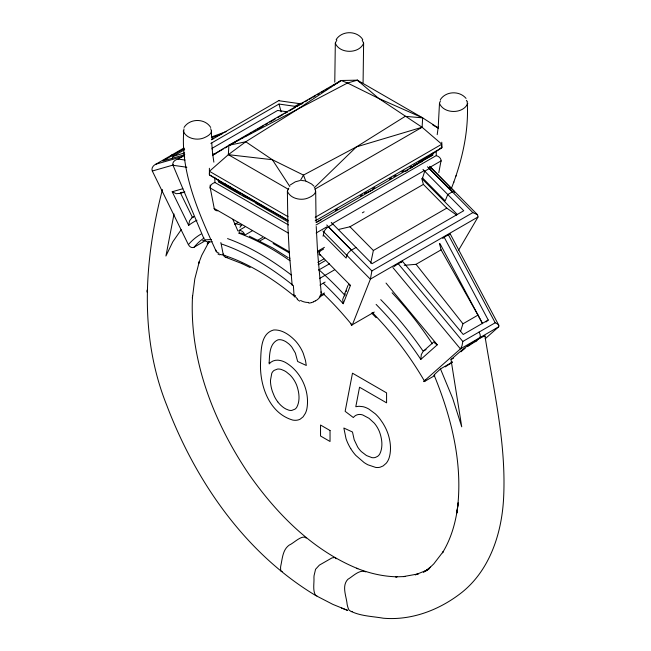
<?xml version="1.0" encoding="UTF-8"?>
<svg xmlns="http://www.w3.org/2000/svg" width="651" height="651" viewBox="0 0 651 651"><rect width="100%" height="100%" fill="white"/><g stroke="black" fill="none" stroke-linecap="round" stroke-linejoin="round"><path stroke-width="0.98" d="M336.892 40.045L335.322 43.007L334.777 82.197M362.184 40.183L363.624 43.178L363.079 82.669M162.449 189.531C144.083 260.14 139.045 336.437 166.827 405.459C195.707 481.406 245.028 552.959 315.572 595.445L316.874 595.82M239.153 233.294L239.177 230.291L244.833 227.028M440.458 100.848L439.498 103.11L438.204 127.498M467.182 101.418C469.094 130.761 462.177 160.699 451.534 188.074M292.185 285.301L289.304 253.076L287.921 226.979L287.376 191.158L288.792 188.163M314.84 188.839C317.786 193.575 311.162 196.74 307.606 198.181C300.616 200.89 290.175 198.506 287.376 191.158M363.624 43.178C359.303 54.041 339.627 53.992 335.314 43.202M216.417 251.896C198.962 213.495 179.888 172.076 183.94 128.882M210.68 128.727C213.585 133.488 206.953 136.629 203.397 138.061C196.407 140.762 185.974 138.346 183.232 130.989M467.768 103.346C463.422 114.185 443.746 114.145 439.49 103.314M223.244 253.898L223.228 254.492L221.161 243.897A215.75 105.763 53.4 0 1 293.389 285.634L294.032 295.383L295.383 295.554M323.067 236.24L323.946 232.187A4.72 1.79 -46.8 0 1 328.373 226.825L371.876 270.914L370.411 279.092L478.062 216.938L477.541 214.757L431.58 168.186M146.98 291.998L147.069 290.102M240.601 194.25L209.419 174.859L209.419 171.303L228.338 154.661L228.9 145.271L341.1 80.488L357.366 80.171L422.662 117.864L438.286 127.938M409.748 168.837L441.801 147.769L441.801 144.213L422.1 127.254L422.662 117.864L378.63 98.374L347.52 83.011L341.1 80.488L294.594 111.207L245.752 141.763L228.338 154.661L288.409 189.343M393.92 266.658A4.736 0.456 -33.9 0 1 398.274 263.761L462.804 341.466L462.007 345.836L460.517 348.798L424.346 380.876A5.005 0.48 -33.9 0 0 423.817 381.421M211.51 139.794L279.198 100.36M438.278 126.831L437.195 134.659M438.798 172.702L440.963 161.139M174.029 213.967L165.924 256.022L172.784 241.83L181.206 229.689M370.704 263.191L373.373 250.489L446.773 208.117L456.677 215.115M319.836 251.091L319.25 253.792L350.441 285.398L343.215 303.7L340.156 300.339A217.1 107.073 57.1 0 0 323.327 283.234M421.807 162.009L422.271 160.073M422.247 178.968L424.737 171.189L429.351 168.528A4.72 1.79 -46.9 0 1 431.841 168.926M460.509 331.416L462.975 323.783L477.989 315.117L441.085 249.862L439.474 243.612M172.377 158.274L173.011 156.378L184.689 149.632M455.96 176.144L456.172 175.534M453.698 182.581L453.91 181.979M348.619 283.665L348.83 284.756L350.441 285.398M344.355 294.61L347.968 285.464M344.94 294.773L345.266 293.959M346.234 291.502L346.552 290.688M434.502 341.458L434.876 343.297L437.277 344.802L420.823 359.393L417.722 354.819A221.486 129.516 51.3 0 0 376.107 304.408M300.526 180.27L303.48 175.095L356.406 146.898L405.248 116.342L422.662 117.864M458.63 250.13L477.98 217.084M212.104 241.627L208.833 242.115L201.729 255.379L198.653 263.37L199.336 261.523L194.804 278.905L192.395 297.979L192.533 295.92C189.14 359.881 213.829 422.45 249.243 474.701C276.911 514.062 312.61 550.233 357.822 568.689L356.675 568.258C369.54 573.336 383.211 576.526 397.061 576.81L395.556 576.859L404.955 576.542M440.296 99.741C445.813 91.01 459.508 90.513 466.043 98.391M184.07 127.425C189.823 118.197 204.951 118.173 210.696 127.425M336.152 39.597C341.93 30.394 357 30.418 362.786 39.605M208.971 241.684L207.278 243.979L209.052 241.521M207.278 243.979L208.8 241.887M484.71 336.412L484.8 336.307A11.978 1.147 -33.9 0 0 484.938 336.087L484.938 335.867C493.629 390.6 506.926 445.487 503.418 501.286L503.369 501.856C500.977 535.423 489.104 570.463 462.153 592.19C439.995 609.759 411.831 620.704 383.276 618.214C372.193 616.245 359.165 616.139 349.278 610.378C348.366 609.076 347.935 607.521 347.528 606.008A57.003 39.036 -71.6 0 1 347.121 604.283C346.462 596.316 341.401 586.03 347.878 579.309C353.045 576.314 359.498 569.129 365.732 571.855M188.432 244.613A5.005 4.061 71.6 0 0 194.112 247.217L194.73 246.428A202.42 95.095 61 0 1 204.064 238.014M344.053 296.059L342.703 299.346L343.215 303.7M314.262 187.805L356.406 146.898L422.1 127.254L378.63 98.374L357.366 80.171L347.52 83.011L228.9 145.271L212.625 155.084M485.166 338.797L498.69 326.802C499.96 324.841 497.079 323.718 495.191 322.774L448.384 234.824A4.736 0.456 -33.9 0 1 450.053 234.01M498.69 326.802L460.412 348.895L392.854 267.528M401.008 262.638L402.481 261.328L463.211 334.468L488.234 320.023L444.185 237.249L448.384 234.824M442.713 238.559L444.185 237.249M434.087 341.661L423.63 350.93L426.055 349.53M486.02 321.985L488.234 320.023M450.752 363.388L452.242 362.062M475.254 341.661L479.551 337.853A4.72 2.726 60 0 0 478.998 332.116M440.572 369.141L452.681 398.379L461.738 426.812L451.005 359.555L459.598 352.069A58.33 5.582 -33.9 0 1 462.267 349.847L464.708 347.903A11.978 1.147 -33.9 0 1 465.465 347.325L473.497 342.019A43.471 4.166 -33.9 0 1 476.882 340.025L478.127 339.301A47.043 4.508 -33.9 0 1 480.674 337.861M344.241 295.88L344.704 295.538M426.348 157.306L421.734 161.277L413.645 165.387M290.216 184.998L295.269 181.841L299.916 180.563M182.809 188.717L172.214 191.76L188.668 225.352L190.808 223.806A221.486 104.616 60.9 0 1 196.993 220.217M337.438 83.035L341.1 80.488M405.467 171.538L408.031 169.919M191.98 217.768L189.547 220.787L188.668 225.295M351.857 325.378L352.126 325.158A202.982 100.108 57.1 0 0 323.506 293.91M401.854 171.954L404.043 170.684M418.626 162.197L420.815 160.927M315.369 300.957C318.306 299.289 321.488 296.62 321.212 292.909L317.598 252.279L316.223 226.483M259.741 241.033L264.884 238.046M389.444 179.155L391.642 177.878M393.831 176.608L396.02 175.339M201.061 234.075A207.059 97.796 60.9 0 0 188.383 244.646L152.31 171.018C151.04 168.284 153.319 165.273 155.809 164.231L183.932 147.989M184.339 148.558L162.766 161.009L184.794 154.686M172.938 165.077C172.002 161.969 175.404 159.625 178.073 159.08L184.29 155.508M210.843 143.407L278.994 104.062L297.002 106.609M294.993 106.325L299.484 103.729A4.72 3.507 -82 0 1 302.414 103.745M212.722 155.125L223.269 149.03M225.026 148.021L227.671 146.491M229.429 145.482L231.186 144.465M233.823 142.943L235.581 141.926M237.338 140.909L239.096 139.892M241.741 138.37L243.498 137.353M245.256 136.344L247.893 134.814M249.65 133.805L251.408 132.788M254.053 131.266L255.81 130.249M257.568 129.232L263.72 125.676M265.478 124.666L267.244 123.649M269.88 122.128L275.153 119.076M277.79 117.554L283.071 114.511M284.829 113.494L287.465 111.972M289.223 110.955L295.383 107.399M297.141 106.39L299.777 104.86M301.535 103.851L303.293 102.834M305.05 101.816L307.687 100.295M309.453 99.278L311.211 98.26M312.968 97.251L315.605 95.721M317.363 94.712L319.12 93.695M321.757 92.173L323.523 91.156M325.28 90.139L327.038 89.122M329.675 87.6L331.432 86.583M333.19 85.574L335.826 84.044M172.214 191.76L176.275 193.705L180.099 193.331A4.72 0.456 -26.1 0 0 180.53 193.087L182.15 192.151M194.096 216.547L192.484 217.475L180.53 193.087M194.096 247.185L205.399 240.658M234.718 224.302L238.201 222.292M315.157 188.993L422.1 127.254M245.419 234.751L252.482 230.674M257.291 240.496L262.548 237.46M315.174 217.32L441.801 144.213L441.769 142.195M315.174 220.876L441.801 147.769L441.769 145.743M360.223 196.057L362.412 194.787M364.609 193.526L366.798 192.257M372.649 188.88L374.838 187.61M316.02 222.512L432.793 155.093L432.76 153.18M315.963 225.051L436.276 155.589L436.211 151.154M316.134 233.017L326.688 226.922M331.961 223.879L424.289 170.578M428.683 168.039L440.996 160.927M328.373 226.825L332.986 224.164M362.371 212.804L364.121 211.795M338.585 229.453L349.969 226.768L423.362 184.396L421.791 178.504L457.254 214.439M317.395 251.392L324.426 247.331M317.639 252.482L323.645 249.016M318.168 264.721L325.435 260.522M323.482 235.117L346.137 258.073L346.869 255.322A4.72 1.587 -44.6 0 1 351.516 250.082L356.007 247.486M454.553 192.484A4.72 1.587 -44.6 0 0 452.25 191.923L447.758 194.519L445.186 200.89L422.532 177.935M318.665 270.059A4.72 1.79 -46.9 0 1 319.006 269.856L329.512 263.793M319.706 278.408L334.5 269.864M319.901 285.114L325.158 282.07M320.04 295.489L324.41 292.966M319.234 297.19L324.418 294.195M371.876 270.914L472.862 212.608L477.508 214.716M398.282 263.753L402.481 261.328M404.222 265.315L416.062 264.306L441.085 249.862M374.284 312.065L352.411 324.694L370.362 279.214L322.798 230.934M462.804 341.466L495.191 322.774M451.005 359.555L453.592 358.058M452.412 362.037L440.475 368.93L436.577 372.527A56.979 5.46 -33.9 0 0 435.283 373.796L434.298 374.87A14.387 1.375 -33.9 0 0 434.111 375.122C451.81 418.105 463.772 466.092 456.831 513.029L458.149 502.865C456.318 520.328 451.704 537.767 442.452 552.829L443.054 551.812L433.769 563.896L428.382 569.047L430.441 567.127L424.68 571.554L429.611 568.388L423.451 572.131L427.007 570.292M423.931 381.657A5.005 0.48 -33.9 0 0 425.583 380.859L434.298 375.822M335.338 210.387L337.535 209.117M317.826 262.418L323.864 258.943M480.666 337.861L484.865 335.843M410.049 167.217L411.847 166.298M316.476 222.227L321.024 220.005M423.15 159.658L432.793 155.093M427.967 569.755L415.305 574.825L418.276 573.905L403.4 576.591M364.706 193.559L372.209 190.068M313.619 301.844L311.52 302.634M434.778 375.301L434.071 375.464M440.076 148.42L441.801 147.769M212.389 136.653L226.1 131.624M211.51 137.857L221.95 134.033M211.477 139.273L213.357 138.598M205.366 240.235L202.526 240.78M173.011 156.378L184.664 152.871M155.809 164.231L182.142 156.663M152.31 171.018L173.451 164.947M180.099 193.331L184.851 191.972M178.073 159.08L185.063 160.04M228.9 145.271L245.752 141.763L272.37 159.723L303.48 175.095L305.978 181.678M352.215 611.598L351.247 611.606M282.192 571.578L280.687 570.772L280.573 567.355A57.003 25.348 -50.6 0 1 280.76 565.971C282.412 558.737 282.567 549.704 289.304 545.042C293.568 543.382 302.259 534.105 306.214 538.084M208.833 242.115L206.196 241.472L204.536 239.975A202.982 109.091 53.3 0 1 211.355 239.535M301.535 180.473L304.619 180.832M224.872 255.387L220.38 254.517M228.338 154.661L272.37 159.723L289.817 186.503M245.736 197.383L247.746 197.66M279.124 100.759L301.128 103.867M299.484 103.729L301.429 103.997M287.376 111.842L277.627 110.458L212.096 148.298L212.796 154.954M213.007 154.075L214.96 154.352M186.845 167.242L173.02 165.289L204.08 239.063M230.706 187.114L227.769 186.414L224.88 183.663M225.783 257.3L242.115 263.647M341.523 608.067L347.642 610.369L332.913 604.405L315.572 595.445C312.488 590.164 314.319 583.304 313.945 577.421A56.987 32.9 -60 0 1 314.051 575.704L315.572 569.251L319.397 565.109L331.937 557.931L334.687 557.468L336.176 558.794M306.222 181.214L311.569 183.981L313.977 186.186M218.37 179.766L218.41 181.686C240.927 195.984 265.152 206.847 287.978 220.543M218.41 181.686L228.436 186.105L264.119 206.815M249.366 236.207L272.5 247.828L288.238 257.69M241.521 263.378L250.163 267.569M432.842 125.016L438.082 128.044M288.035 216.693L209.419 171.303L209.378 168.275M288.035 220.25L209.419 174.859L209.386 172.84M255.827 203.332L288.084 221.918M288.483 224.953L214.903 182.467L214.822 177.3M288.377 233.099L210.249 187.993L214.252 208.515M214.244 208.466L289.516 251.929M273.127 243.539L289.272 252.873M242.318 195.3L244.882 196.862M297.54 299.061L293.609 294.74M357.366 80.171L359.295 81.92M351.41 325.288L351.035 323.921M429.546 166.331L454.365 191.475M429.351 168.528L472.862 212.608M427.471 166.811L452.25 191.923M422.971 169.406L463.748 210.729L372.006 263.696L331.229 222.382M423.362 184.396L446.773 208.117M349.969 226.768L373.373 250.489M326.737 224.977L351.516 250.082M371.566 313.009L376.132 317.696M466.36 100.352L466.946 101.051M386.027 283.071L437.277 344.802M416.062 264.306L462.975 323.783M498.699 325.093L450.248 234.002M425.111 379.997L425.599 380.843M477.989 315.117L482.603 323.742M439.97 243.612L482.122 322.823M232.952 219.615L237.908 230.95M278.994 104.062L281.142 111.85M321 291.794L321.212 292.909M213.862 162.148L212.722 154.263M184.583 156.769L184.656 157.452M289.679 257.861L289.76 258.74M420.823 359.328L421.303 354.592L423.183 351.247A226.125 132.218 51.4 0 0 380.754 299.639M211.77 143.049L212.185 149.022M316.052 220.901L315.686 191.125M210.208 185.022L210.257 188.033M211.51 131.022L211.542 137.052M350.775 448.677A28.514 16.462 60 0 0 355.82 455.415L364.096 462.544A44.781 25.853 60 0 0 367.88 464.79L375.733 467.434A29.425 16.991 60 0 0 380.192 467.182L383.138 465.937L386.206 463.26A35.756 20.645 60 0 0 389.078 458.052C391.373 450.679 390.649 442.639 388.492 435.316A30.223 17.447 60 0 0 385.693 428.244L384.985 426.844A33.274 19.213 60 0 0 382.617 422.768L380.046 419.073A27.773 16.039 60 0 0 375.318 413.849L368.905 409.088A28.994 16.739 60 0 0 363.022 406.688L358.961 406.273L355.804 406.72L359.539 387.231L386.58 402.847L386.58 392.878L352.484 373.194L345.144 411.326L353.347 417.551A22.272 12.857 60 0 1 358.644 414.5A19.115 11.034 60 0 1 362.753 414.972L369.044 418.324L374.244 423.109A18.252 10.538 60 0 1 377.222 427.276A19.318 11.157 60 0 1 379.533 431.955C382.056 438.855 383.138 447.099 379.802 453.91A21.922 12.654 60 0 1 377.539 456.408L375.228 457.49A19.148 11.051 60 0 1 371.916 457.629L366.464 455.537L361.362 451.623A17.528 10.123 60 0 1 357.676 447.05L354.185 439.734L352.484 432.012L343.85 428.024L346.015 438.619A28.318 16.348 60 0 0 349.343 446.212A29.743 17.17 60 0 0 350.775 448.677M277.741 401.854A19.75 11.401 60 0 0 285.952 409.031L288.694 410.13A16.983 9.806 60 0 0 291.786 410.415L295.009 409.137A19.855 11.466 60 0 0 296.734 407.331C300.331 400.674 299.175 392.35 296.766 385.473A18.798 10.855 60 0 0 295.53 382.715A19.327 11.157 60 0 0 294.049 380.086L293.52 379.264A17.585 10.156 60 0 0 289.923 374.895L286.416 372.014A24.689 14.257 60 0 0 284.137 370.639L281.297 369.459A18.936 10.937 60 0 0 277.464 369.076L274.152 370.37A19.514 11.262 60 0 0 271.784 373.243L270.458 380.436A28.384 16.389 60 0 0 272.411 391.511L274.397 396.378A19.204 11.091 60 0 0 277.757 401.838M217.768 210.769A4.996 3.76 -36 0 1 214.163 208.548M210.094 188.041A4.891 3.678 -36 0 1 214.895 182.597M436.292 155.711A4.915 3.711 35.3 0 1 441.15 160.968M239.153 233.294A221.177 108.847 53.6 0 1 289.931 260.709M239.177 233.392A4.972 4.248 -43 0 1 244.027 234.645M239.21 230.413A4.939 3.93 40.2 0 1 244.662 234.685M227.541 238.6A220.616 108.579 53.6 0 1 291.567 275.21M220.917 243.352A4.915 4.256 -44.2 0 1 220.892 242.538M294.464 296.954A4.939 1.237 -76 0 1 294.342 296.775M294.162 296.075A4.939 1.237 -76 0 1 294.13 295.619M294.008 295.888A201.875 98.96 53.4 0 0 223.399 255.119A4.939 4.297 -44.8 0 0 227.435 257.511M170.814 156.37A4.72 2.726 60 0 1 172.002 154.881M192.004 217.768A226.125 107.317 60.9 0 1 194.063 216.433M239.983 227.345A4.72 3.41 -77.7 0 1 241.814 225.287A221.853 119.442 53.4 0 0 235.092 223.602M219.826 254.85A21.979 9.846 -15.3 0 1 217.947 253.988M219.127 253.272A11.311 5.737 -11.8 0 1 215.863 250.049M299.712 301.153A21.979 16.446 11.5 0 1 297.206 299.289M315.263 300.868A19.62 13.15 4 0 1 313.513 301.747M311.495 302.601A11.409 7.836 5.1 0 1 308.802 303.122M308.696 302.463A11.311 8.04 5.9 0 1 300.534 300.404M319.006 269.856A221.853 109.824 57.1 0 1 344.965 295.383M320.658 255.037A4.72 1.88 -44.9 0 1 319.096 253.89M448.865 188.294A4.72 1.587 -44.6 0 1 451.176 188.782M392.073 292.755A225.14 131.429 53.4 0 1 432.337 343.818M372.535 312.732A207.059 121.086 51.3 0 1 424.346 380.876M460.941 351.817A11.791 1.131 -33.9 0 1 465.164 348.326M467.605 346.568A11.791 1.131 -33.9 0 1 476.939 340.725M445.276 366.871A9.439 0.903 -33.9 0 1 451.452 362.989M269.188 362.412L269.164 363.917C271.776 360.548 276.39 359.474 280.402 360.54A29.165 16.836 60 0 1 285.252 362.33C301.022 371.314 310.096 391.096 306.865 408.934A37.872 21.865 60 0 1 305.368 413.32L303.114 416.827L300.233 419.138A28.229 16.299 60 0 1 296.742 420.212A29.092 16.796 60 0 1 292.763 420.074C269.042 413.19 259.611 385.343 260.53 362.843C261.173 351.703 260.099 333.475 273.794 329.959C282.265 329.528 289.776 335.053 295.399 340.864A25.348 14.639 60 0 1 299.859 346.747A25.267 14.591 60 0 1 303.276 353.379L305.49 360.475L306.287 365.463L297.653 361.476L295.351 353.054L291.949 347.268A15.884 9.171 60 0 0 288.653 343.744L286.204 341.921A20.596 11.889 60 0 0 284.52 340.978A18.578 10.725 60 0 0 277.969 339.838C269.473 343.468 269.579 354.608 269.188 362.412M330.033 430.514L320.536 425.03L320.536 435.999L330.033 441.484L330.033 430.514"/></g></svg>
